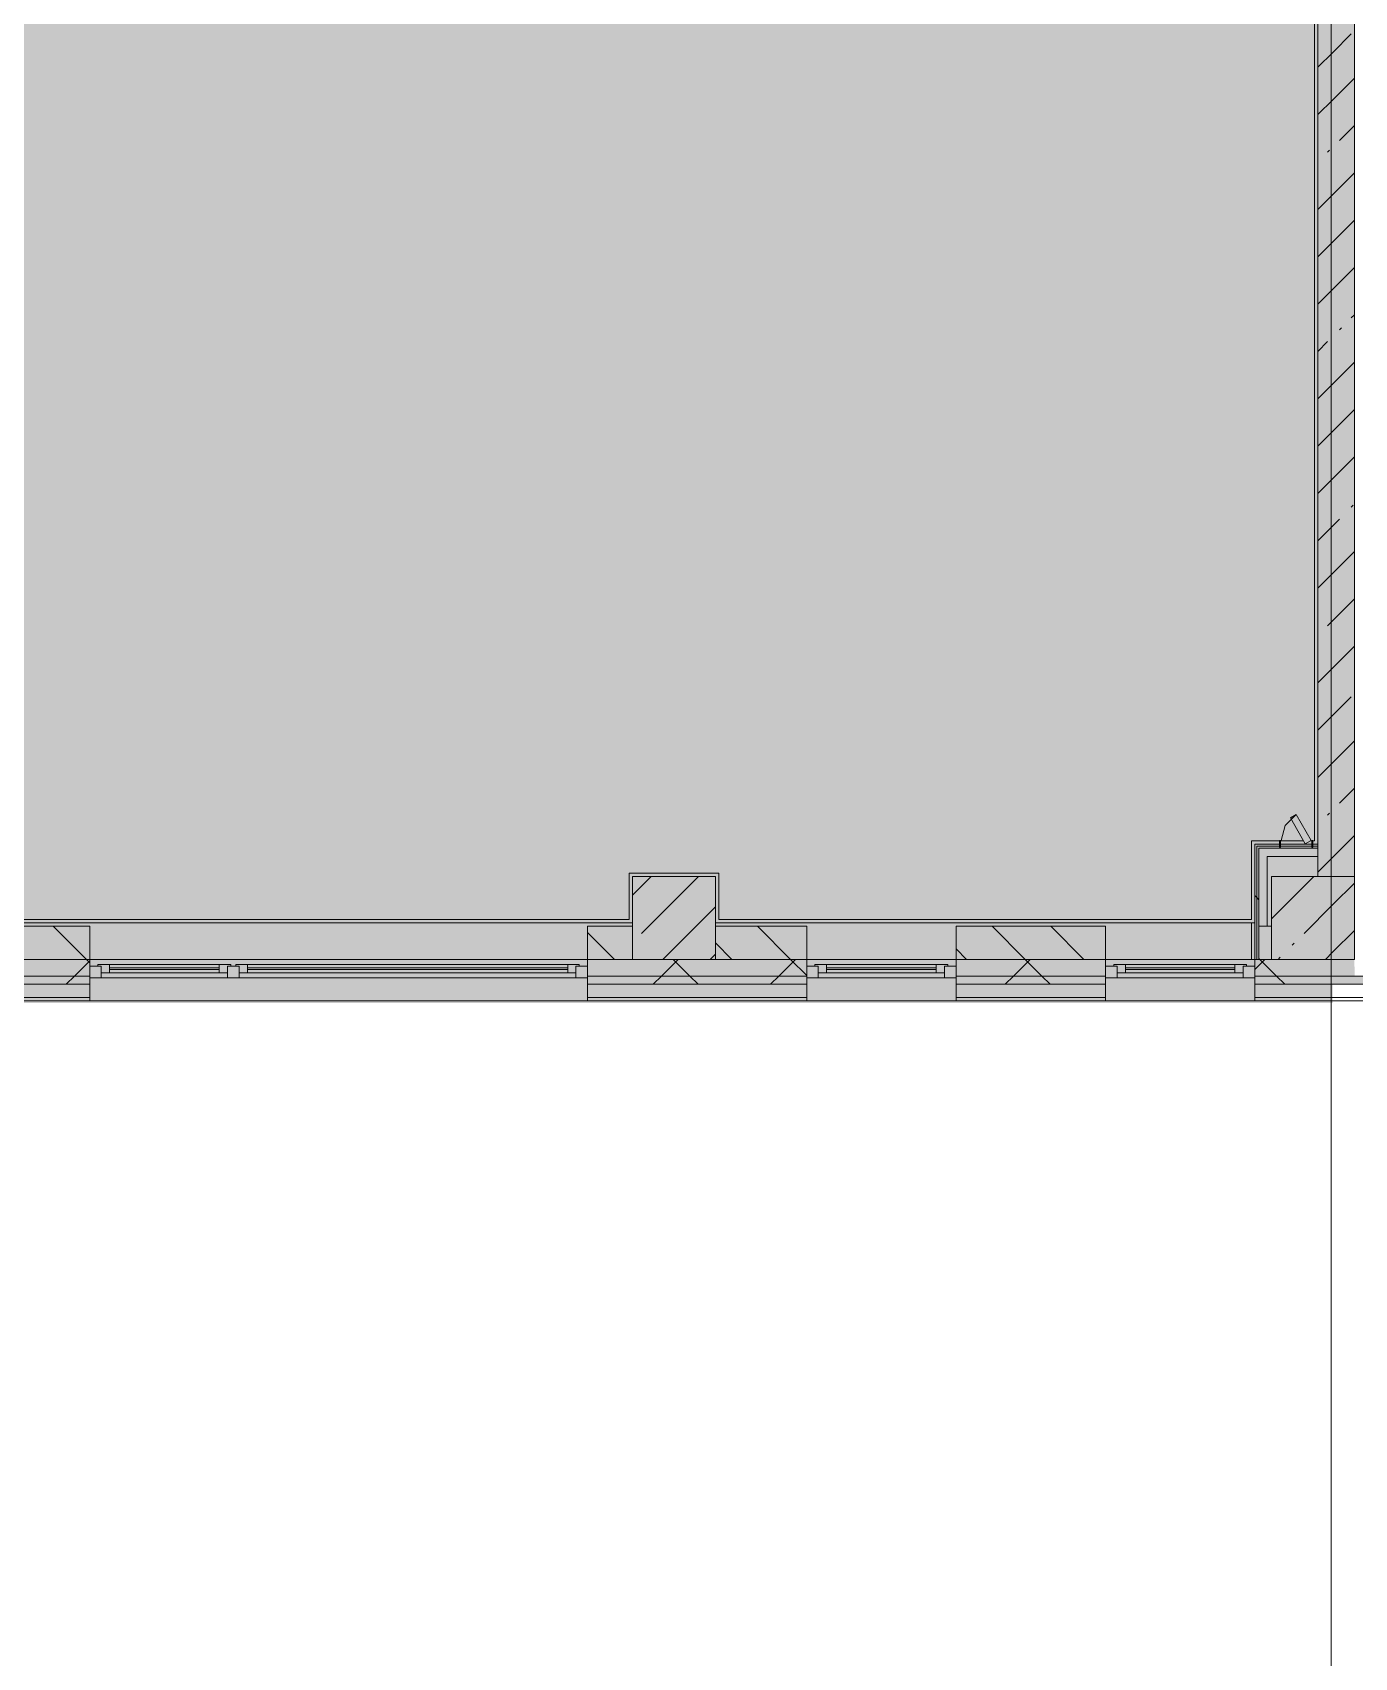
# Model space of a CAD drawing. Header units: millimetres. Extents: x -3817 to 677485, y -22715 to 103890.
# Drawn here: x 24555.4 to 24618.1, y -19609 to -19532 of the extents above; entities that cross this region are included whole.
import ezdxf

# ---------------------------------------------------------------- set-up
doc = ezdxf.new("R2010")
doc.units = ezdxf.units.MM
doc.layers.add('PDF _Геометрия', color=7, linetype='Continuous', true_color=0x1d1d1d)
doc.layers.add('PDF _Сплошная заливка', color=7, linetype='Continuous', true_color=0xffffff)

msp = doc.modelspace()

# ---------------------------------------------------------------- hatches: boundary and pattern name
at = {"layer": 'PDF _Сплошная заливка', "true_color": 0xd9d9d9, "transparency": 33554559}
for points in [[(24545.772, -19605.855), (24548.4, -19605.855), (24548.4, -19577.982), (24617.059, -19577.982), (24617.059, -19388.539), (24281.166, -19388.539), (24281.166, -19415.783), (24252.821, -19415.783), (24252.821, -19605.855), (24516.41, -19605.855)], [(24616.351, -19571.984), (24617.059, -19571.984), (24617.059, -19484.743), (24616.351, -19484.743), (24616.351, -19571.16)], [(24613.359, -19575.921), (24613.457, -19575.921), (24613.457, -19570.547), (24613.359, -19570.449), (24613.359, -19575.563)], [(24613.949, -19570.547), (24616.351, -19570.547), (24616.351, -19570.449), (24613.457, -19570.449), (24613.556, -19570.547)], [(24613.457, -19575.921), (24613.556, -19575.921), (24613.556, -19570.646), (24613.457, -19570.547), (24613.457, -19575.563)], [(24613.949, -19570.646), (24616.351, -19570.646), (24616.351, -19570.547), (24613.556, -19570.547), (24613.556, -19570.646)], [(24615.507, -19575.921), (24617.059, -19575.921), (24617.059, -19571.984), (24614.146, -19571.984), (24614.146, -19575.921)]]:
    msp.add_hatch(color=254, dxfattribs=at).paths.add_polyline_path(points)
at = {"layer": 'PDF _Сплошная заливка', "transparency": 33554559}
for points in [[(24617.059, -19571.984), (24618.083, -19571.984), (24618.083, -19484.743), (24617.059, -19484.743), (24617.059, -19571.426)], [(24617.059, -19576.709), (24618.096, -19576.709), (24618.083, -19575.921), (24617.059, -19575.921), (24617.059, -19576.01)], [(24618.883, -19577.102), (24618.883, -19576.709), (24617.059, -19576.709), (24617.059, -19577.102), (24618.096, -19577.102)]]:
    msp.add_hatch(color=256, dxfattribs=at).paths.add_polyline_path(points)
at = {"layer": 'PDF _Сплошная заливка', "true_color": 0xd9d9d9, "transparency": 33554559}
h = msp.add_hatch(color=254, dxfattribs=at)
h.paths.add_polyline_path([(24549.424, -19575.921), (24558.085, -19575.921), (24558.085, -19574.346), (24549.424, -19574.346), (24549.424, -19575.79)], flags=0)
h.paths.add_polyline_path([(24592.1, -19575.921), (24592.1, -19574.346), (24587.769, -19574.346), (24587.769, -19575.921), (24589.815, -19575.921)], flags=0)
h.paths.add_polyline_path([(24583.832, -19575.921), (24583.832, -19574.346), (24581.706, -19574.346), (24581.706, -19575.921)], flags=0)
h.paths.add_polyline_path([(24599.186, -19575.921), (24606.272, -19575.921), (24606.272, -19574.346), (24599.186, -19574.346)], flags=0)
h.paths.add_polyline_path([(24613.556, -19575.921), (24614.146, -19575.921), (24614.146, -19574.346), (24613.556, -19574.346), (24613.556, -19575.563)], flags=0)
h = msp.add_hatch(color=254, dxfattribs=at)
h.paths.add_polyline_path([(24592.1, -19576.709), (24592.1, -19575.921), (24581.706, -19575.921), (24581.706, -19576.709), (24589.815, -19576.709)], flags=0)
h.paths.add_polyline_path([(24599.186, -19576.709), (24606.272, -19576.709), (24606.272, -19575.921), (24599.186, -19575.921)], flags=0)
h.paths.add_polyline_path([(24617.059, -19576.709), (24617.059, -19575.921), (24613.359, -19575.921), (24613.359, -19576.709), (24615.507, -19576.709)], flags=0)
h.paths.add_polyline_path([(24558.085, -19576.709), (24558.085, -19575.921), (24547.219, -19575.921), (24547.219, -19576.709), (24553.113, -19576.709)], flags=0)
h = msp.add_hatch(color=254, dxfattribs=at)
h.paths.add_polyline_path([(24604.496, -19577.102), (24606.272, -19577.102), (24606.272, -19576.709), (24599.186, -19576.709), (24599.186, -19577.102)], flags=0)
h.paths.add_polyline_path([(24617.059, -19577.102), (24617.059, -19576.709), (24613.359, -19576.709), (24613.359, -19577.102), (24615.507, -19577.102)], flags=0)
h.paths.add_polyline_path([(24548.4, -19577.102), (24558.085, -19577.102), (24558.085, -19576.709), (24547.219, -19576.709), (24547.219, -19577.102)], flags=0)
h.paths.add_polyline_path([(24581.706, -19577.102), (24592.1, -19577.102), (24592.1, -19576.709), (24581.706, -19576.709)], flags=0)

# ---------------------------------------------------------------- linework, layer by layer
at = {"layer": 'PDF _Геометрия', "color": 253, "lineweight": 9, "true_color": 0xaaaaaa}
msp.add_lwpolyline([(24616.981, -19618.882), (24616.981, -19525.301), (24616.981, -19524.901), (24616.981, -19431.319)], dxfattribs=at)
at = {"layer": 'PDF _Геометрия', "color": 7, "lineweight": 9}
for points in [[(24617.059, -19575.921), (24618.083, -19575.921), (24618.083, -19571.984), (24617.059, -19571.984), (24618.083, -19571.984), (24618.083, -19484.743), (24617.059, -19484.743)], [(24620.051, -19577.89), (24618.083, -19577.89), (24617.059, -19577.89), (24618.096, -19577.89), (24619.907, -19577.89), (24620.064, -19577.89), (24620.064, -19523.23), (24618.096, -19523.23), (24618.096, -19575.921), (24617.532, -19575.921), (24617.059, -19575.921), (24617.532, -19575.921)], [(24619.907, -19523.23), (24619.907, -19577.732), (24619.277, -19577.732), (24618.096, -19577.732), (24617.059, -19577.732)], [(24619.277, -19523.23), (24619.277, -19577.102), (24618.883, -19577.102), (24618.096, -19577.102), (24617.059, -19577.102)], [(24618.883, -19523.23), (24618.883, -19576.709), (24618.096, -19576.709), (24617.059, -19576.709)], [(24617.059, -19532.912), (24617.938, -19532.033)], [(24617.059, -19535.157), (24618.083, -19534.133)], [(24618.083, -19538.159), (24618.083, -19534.222)], [(24617.377, -19537.085), (24618.083, -19536.378)], [(24617.059, -19539.647), (24618.083, -19538.623)], [(24617.059, -19541.892), (24618.083, -19540.868)], [(24618.083, -19544.458), (24618.083, -19540.521)], [(24617.059, -19544.137), (24618.083, -19543.113)], [(24617.938, -19545.503), (24618.083, -19545.358)], [(24617.377, -19546.065), (24617.47, -19545.971)], [(24618.083, -19550.757), (24618.083, -19546.82)], [(24617.059, -19548.627), (24618.083, -19547.603)], [(24617.059, -19550.872), (24618.083, -19549.848)], [(24617.059, -19553.117), (24618.083, -19552.093)], [(24618.083, -19557.056), (24618.083, -19553.119)], [(24617.938, -19554.483), (24618.031, -19554.39)], [(24617.059, -19555.362), (24617.377, -19555.045)], [(24617.059, -19557.607), (24618.083, -19556.583)], [(24617.059, -19559.852), (24618.083, -19558.828)], [(24618.083, -19563.355), (24618.083, -19559.418)], [(24617.059, -19562.097), (24618.083, -19561.073)], [(24617.059, -19564.342), (24617.938, -19563.463)], [(24617.059, -19566.587), (24618.083, -19565.563)], [(24618.083, -19569.654), (24618.083, -19565.717)], [(24617.377, -19568.514), (24618.083, -19567.808)], [(24617.059, -19571.077), (24618.083, -19570.053)], [(24617.059, -19573.322), (24618.083, -19572.298)], [(24618.083, -19575.921), (24618.083, -19572.016)], [(24617.063, -19575.563), (24618.083, -19574.543)]]:
    msp.add_lwpolyline(points, dxfattribs=at)
at = {"layer": 'PDF _Геометрия', "color": 8, "lineweight": 9, "true_color": 0x737373}
for points in [[(24616.351, -19510.333), (24609.816, -19510.333), (24609.186, -19510.333), (24609.186, -19516.317), (24587.769, -19516.317), (24587.769, -19518.049), (24616.351, -19518.049), (24616.351, -19570.449), (24616.351, -19570.547)], [(24616.351, -19533.621), (24617.059, -19532.912)], [(24616.351, -19535.866), (24617.059, -19535.157)], [(24616.815, -19537.646), (24616.909, -19537.553)], [(24616.351, -19540.356), (24617.059, -19539.647)], [(24616.351, -19542.601), (24617.059, -19541.892)], [(24616.351, -19544.846), (24617.059, -19544.137)], [(24616.351, -19547.09), (24616.815, -19546.626)], [(24616.351, -19549.335), (24617.059, -19548.627)], [(24616.351, -19551.58), (24617.059, -19550.872)], [(24616.351, -19553.825), (24617.059, -19553.117)], [(24616.351, -19556.07), (24617.059, -19555.362)], [(24616.351, -19558.315), (24617.059, -19557.607)], [(24616.815, -19560.096), (24617.059, -19559.852)], [(24616.351, -19562.805), (24617.059, -19562.097)], [(24616.351, -19565.05), (24617.059, -19564.342)], [(24616.351, -19567.295), (24617.059, -19566.587)], [(24616.815, -19569.076), (24616.909, -19568.982)], [(24616.351, -19570.449), (24613.949, -19570.449), (24613.457, -19570.449), (24613.359, -19570.449), (24613.359, -19574.346)], [(24616.351, -19570.646), (24616.351, -19570.547), (24613.949, -19570.547), (24613.556, -19570.547), (24613.457, -19570.547), (24613.457, -19574.346), (24613.457, -19575.921)], [(24614.146, -19574.346), (24613.949, -19574.346), (24613.949, -19571.039), (24616.351, -19571.039), (24616.351, -19570.646), (24613.949, -19570.646), (24613.556, -19570.646), (24613.556, -19574.346), (24613.949, -19574.346)], [(24616.351, -19571.039), (24616.351, -19571.984), (24617.059, -19571.984), (24614.146, -19571.984), (24614.146, -19575.921), (24617.059, -19575.921)], [(24616.351, -19571.785), (24617.059, -19571.077)], [(24583.832, -19572.874), (24584.722, -19571.984)], [(24584.263, -19574.688), (24586.967, -19571.984)], [(24614.146, -19573.99), (24616.152, -19571.984)], [(24613.556, -19573.088), (24613.457, -19572.99), (24613.359, -19572.891)], [(24585.275, -19575.921), (24587.769, -19573.427)], [(24615.693, -19574.688), (24617.059, -19573.322)], [(24549.424, -19574.346), (24558.085, -19574.346), (24558.085, -19575.921), (24558.085, -19577.89), (24581.706, -19577.89), (24581.706, -19575.921), (24558.085, -19575.921), (24558.085, -19577.89), (24548.463, -19577.89), (24548.424, -19577.89), (24548.424, -19577.732), (24548.4, -19577.732)], [(24558.085, -19576.077), (24557.929, -19575.921), (24556.354, -19574.346)], [(24583.832, -19574.346), (24581.706, -19574.346), (24581.706, -19575.921), (24592.1, -19575.921), (24592.1, -19574.346), (24587.769, -19574.346)], [(24582.983, -19575.921), (24581.706, -19574.644)], [(24592.1, -19576.686), (24591.334, -19575.921), (24589.76, -19574.346)], [(24603.651, -19577.102), (24603.257, -19576.709), (24602.47, -19575.921), (24600.895, -19574.346)], [(24605.253, -19575.921), (24603.679, -19574.346)], [(24613.201, -19575.921), (24613.201, -19574.189), (24613.201, -19575.921), (24606.272, -19575.921)], [(24613.556, -19574.346), (24613.556, -19575.921), (24617.059, -19575.921), (24613.359, -19575.921), (24613.359, -19577.89), (24617.059, -19577.89), (24612.288, -19577.89)], [(24613.359, -19575.563), (24613.359, -19574.346), (24613.359, -19574.189), (24613.359, -19574.346), (24613.359, -19575.921)], [(24588.551, -19575.921), (24587.769, -19575.14)], [(24599.686, -19575.921), (24599.186, -19575.421)], [(24615.132, -19575.249), (24615.225, -19575.156)], [(24616.705, -19575.921), (24617.059, -19575.567)], [(24548.637, -19575.921), (24558.085, -19575.921), (24548.637, -19575.921), (24547.219, -19575.921), (24547.219, -19577.732), (24547.219, -19577.89)], [(24556.976, -19577.102), (24557.369, -19576.709), (24558.085, -19575.993)], [(24581.706, -19575.921), (24558.085, -19575.921)], [(24558.636, -19576.236), (24558.085, -19576.236)], [(24558.479, -19576.157), (24564.778, -19576.157)], [(24559.03, -19576.157), (24559.03, -19576.551)], [(24559.03, -19576.315), (24564.227, -19576.315)], [(24564.227, -19576.157), (24564.227, -19576.551)], [(24565.172, -19576.236), (24564.62, -19576.236)], [(24565.014, -19576.157), (24581.313, -19576.157)], [(24565.565, -19576.157), (24565.565, -19576.551)], [(24565.565, -19576.315), (24580.762, -19576.315)], [(24580.762, -19576.157), (24580.762, -19576.551)], [(24581.706, -19576.236), (24581.155, -19576.236)], [(24584.814, -19577.102), (24585.207, -19576.709), (24585.995, -19575.921)], [(24586.948, -19577.102), (24586.554, -19576.709), (24585.767, -19575.921)], [(24587.52, -19575.921), (24587.769, -19575.672)], [(24590.381, -19577.102), (24590.775, -19576.709), (24591.562, -19575.921)], [(24599.186, -19575.921), (24592.1, -19575.921)], [(24592.651, -19576.236), (24592.1, -19576.236)], [(24592.493, -19576.157), (24598.792, -19576.157)], [(24593.045, -19576.157), (24593.045, -19576.551)], [(24593.045, -19576.315), (24598.241, -19576.315)], [(24598.241, -19576.157), (24598.241, -19576.551)], [(24599.186, -19576.236), (24598.635, -19576.236)], [(24601.516, -19577.102), (24601.91, -19576.709), (24602.697, -19575.921)], [(24606.824, -19576.236), (24606.272, -19576.236)], [(24606.666, -19576.157), (24612.965, -19576.157)], [(24607.217, -19576.157), (24607.217, -19576.551)], [(24607.217, -19576.315), (24612.414, -19576.315)], [(24612.414, -19576.157), (24612.414, -19576.551)], [(24613.359, -19576.236), (24612.808, -19576.236)], [(24613.359, -19576.395), (24613.833, -19575.921)], [(24614.786, -19577.102), (24614.392, -19576.709), (24613.605, -19575.921), (24613.556, -19575.872)], [(24614.46, -19575.921), (24614.57, -19575.811)], [(24547.219, -19576.709), (24558.085, -19576.709)], [(24547.219, -19577.102), (24558.085, -19577.102)], [(24558.085, -19576.787), (24581.706, -19576.787)], [(24564.227, -19576.394), (24559.03, -19576.394)], [(24580.762, -19576.394), (24565.565, -19576.394)], [(24581.706, -19576.709), (24592.1, -19576.709)], [(24581.706, -19577.102), (24592.1, -19577.102)], [(24592.1, -19576.787), (24599.186, -19576.787)], [(24598.241, -19576.394), (24593.045, -19576.394)], [(24599.186, -19576.709), (24606.272, -19576.709)], [(24599.186, -19577.102), (24606.272, -19577.102)], [(24606.272, -19576.787), (24613.359, -19576.787)], [(24612.414, -19576.394), (24607.217, -19576.394)], [(24613.359, -19576.709), (24617.059, -19576.709)], [(24613.359, -19577.102), (24617.059, -19577.102)], [(24548.491, -19577.732), (24558.085, -19577.732)], [(24559.534, -19577.89), (24555.597, -19577.89)], [(24565.833, -19577.89), (24561.896, -19577.89)], [(24562.809, -19577.89), (24565.172, -19577.89), (24562.809, -19577.89)], [(24572.132, -19577.89), (24568.195, -19577.89)], [(24578.431, -19577.89), (24574.494, -19577.89)], [(24579.344, -19577.89), (24581.706, -19577.89), (24579.344, -19577.89)], [(24584.73, -19577.89), (24580.793, -19577.89)], [(24581.706, -19577.732), (24592.1, -19577.732)], [(24591.029, -19577.89), (24587.092, -19577.89)], [(24597.328, -19577.89), (24593.391, -19577.89)], [(24599.186, -19577.732), (24606.272, -19577.732)], [(24603.627, -19577.89), (24599.69, -19577.89)], [(24609.926, -19577.89), (24605.989, -19577.89)], [(24610.367, -19577.89), (24613.516, -19577.89), (24610.367, -19577.89)], [(24613.359, -19577.732), (24617.059, -19577.732)]]:
    msp.add_lwpolyline(points, dxfattribs=at)
at = {"layer": 'PDF _Геометрия', "color": 9, "lineweight": 9, "true_color": 0xb7b7b7}
for points in [[(24565.209, -19514.585), (24583.722, -19514.585), (24583.722, -19518.215), (24616.193, -19518.215), (24616.193, -19570.291), (24616.014, -19570.291), (24616.193, -19570.291), (24616.193, -19518.215), (24583.722, -19518.215), (24583.722, -19514.585)], [(24615.319, -19569.056), (24615.046, -19569.214), (24615.755, -19570.441), (24616.028, -19570.284)], [(24614.571, -19570.599), (24614.571, -19570.284), (24614.532, -19570.284), (24614.532, -19570.599)], [(24616.067, -19570.599), (24616.107, -19570.599), (24616.107, -19570.284), (24616.067, -19570.284)]]:
    msp.add_lwpolyline(points, close=True, dxfattribs=at)
for points in [[(24549.424, -19571.984), (24549.424, -19571.827), (24547.385, -19571.827), (24547.385, -19532.222), (24547.385, -19571.827), (24549.424, -19571.827), (24549.424, -19574.024), (24583.675, -19574.024), (24583.675, -19571.827), (24587.927, -19571.827), (24587.927, -19574.032), (24613.201, -19574.032), (24613.201, -19570.291), (24615.669, -19570.291), (24613.201, -19570.291), (24613.201, -19574.032), (24587.927, -19574.032), (24587.927, -19571.827), (24583.675, -19571.827), (24583.675, -19574.024), (24549.424, -19574.024)], [(24614.611, -19570.284), (24614.8, -19569.575), (24615.319, -19569.056)]]:
    msp.add_lwpolyline(points, dxfattribs=at)
at = {"layer": 'PDF _Геометрия', "color": 8, "lineweight": 9, "true_color": 0x737373}
for points in [[(24587.769, -19571.984), (24583.832, -19571.984), (24583.832, -19575.921), (24587.769, -19575.921)], [(24549.582, -19574.189), (24583.832, -19574.189)], [(24613.359, -19574.189), (24587.769, -19574.189), (24587.927, -19574.189), (24613.201, -19574.189)], [(24606.272, -19575.921), (24606.272, -19574.346), (24599.186, -19574.346), (24599.186, -19575.921)], [(24558.085, -19576.787), (24558.085, -19576.236), (24558.636, -19576.236), (24558.636, -19576.787)], [(24564.778, -19576.157), (24558.479, -19576.157), (24558.479, -19576.236), (24558.636, -19576.236), (24558.636, -19576.551), (24564.62, -19576.551), (24564.62, -19576.236), (24564.778, -19576.236)], [(24564.62, -19576.787), (24564.62, -19576.236), (24565.172, -19576.236), (24565.172, -19576.787)], [(24581.313, -19576.157), (24565.014, -19576.157), (24565.014, -19576.236), (24565.172, -19576.236), (24565.172, -19576.551), (24581.155, -19576.551), (24581.155, -19576.236), (24581.313, -19576.236)], [(24581.155, -19576.787), (24581.155, -19576.236), (24581.706, -19576.236), (24581.706, -19576.787)], [(24581.706, -19575.921), (24581.706, -19577.89), (24592.1, -19577.89), (24592.1, -19575.921)], [(24592.1, -19577.89), (24592.1, -19575.921), (24599.186, -19575.921), (24599.186, -19577.89)], [(24592.1, -19576.787), (24592.1, -19576.236), (24592.651, -19576.236), (24592.651, -19576.787)], [(24598.792, -19576.157), (24592.493, -19576.157), (24592.493, -19576.236), (24592.651, -19576.236), (24592.651, -19576.551), (24598.635, -19576.551), (24598.635, -19576.236), (24598.792, -19576.236)], [(24598.635, -19576.787), (24598.635, -19576.236), (24599.186, -19576.236), (24599.186, -19576.787)], [(24599.186, -19575.921), (24599.186, -19577.89), (24606.272, -19577.89), (24606.272, -19575.921)], [(24606.272, -19577.89), (24606.272, -19575.921), (24613.359, -19575.921), (24613.359, -19577.89)], [(24606.272, -19576.787), (24606.272, -19576.236), (24606.824, -19576.236), (24606.824, -19576.787)], [(24612.965, -19576.157), (24606.666, -19576.157), (24606.666, -19576.236), (24606.824, -19576.236), (24606.824, -19576.551), (24612.808, -19576.551), (24612.808, -19576.236), (24612.965, -19576.236)], [(24612.808, -19576.787), (24612.808, -19576.236), (24613.359, -19576.236), (24613.359, -19576.787)], [(24558.085, -19577.89), (24560.447, -19577.89)], [(24574.62, -19577.89), (24576.982, -19577.89)], [(24592.257, -19577.89), (24595.407, -19577.89)], [(24597.769, -19577.89), (24601.706, -19577.89)], [(24604.068, -19577.89), (24608.005, -19577.89)]]:
    msp.add_lwpolyline(points, close=True, dxfattribs=at)
at = {"layer": 'PDF _Сплошная заливка', "color": 254, "lineweight": 35, "true_color": 0xcdcdcd, "transparency": 33554559}
msp.add_solid([(24615.755, -19570.441), (24616.028, -19570.284), (24615.046, -19569.214), (24615.319, -19569.056)], dxfattribs=at)
at = {"layer": 'PDF _Сплошная заливка', "color": 254, "lineweight": 35, "true_color": 0xcfcfcf, "transparency": 33554559}
for points in [[(24613.949, -19574.346), (24613.949, -19570.646), (24613.556, -19574.346), (24613.556, -19570.646)], [(24616.351, -19571.039), (24616.351, -19570.646), (24613.949, -19571.039), (24613.949, -19570.646)]]:
    msp.add_solid(points, dxfattribs=at)
at = {"layer": 'PDF _Сплошная заливка', "color": 254, "lineweight": 35, "true_color": 0xd9d9d9, "transparency": 33554559}
msp.add_solid([(24587.769, -19575.921), (24587.769, -19571.984), (24583.832, -19575.921), (24583.832, -19571.984)], dxfattribs=at)
at = {"layer": 'PDF _Сплошная заливка', "lineweight": 35, "transparency": 33554559}
msp.add_solid([(24618.083, -19575.921), (24618.083, -19571.984), (24617.059, -19575.921), (24617.059, -19571.984)], dxfattribs=at)

doc.saveas('drawing.dxf')
